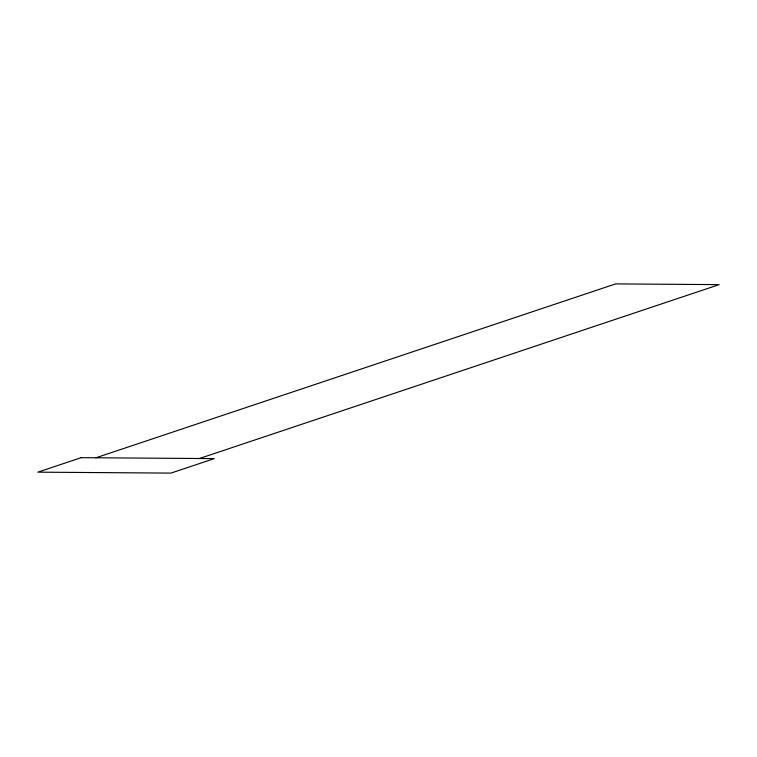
<?xml version="1.0" encoding="UTF-8"?>
<svg xmlns="http://www.w3.org/2000/svg" width="757" height="757" viewBox="0 0 757 757"><rect width="100%" height="100%" fill="white"/><g stroke="black" fill="none" stroke-linecap="round" stroke-linejoin="round"><path stroke-width="1.14" d="M95.95 457.777L615.611 283.903L719.15 284.632L199.479 458.505M81.16 457.673L37.85 472.16L170.968 473.097L214.278 458.61L81.16 457.673"/></g></svg>
